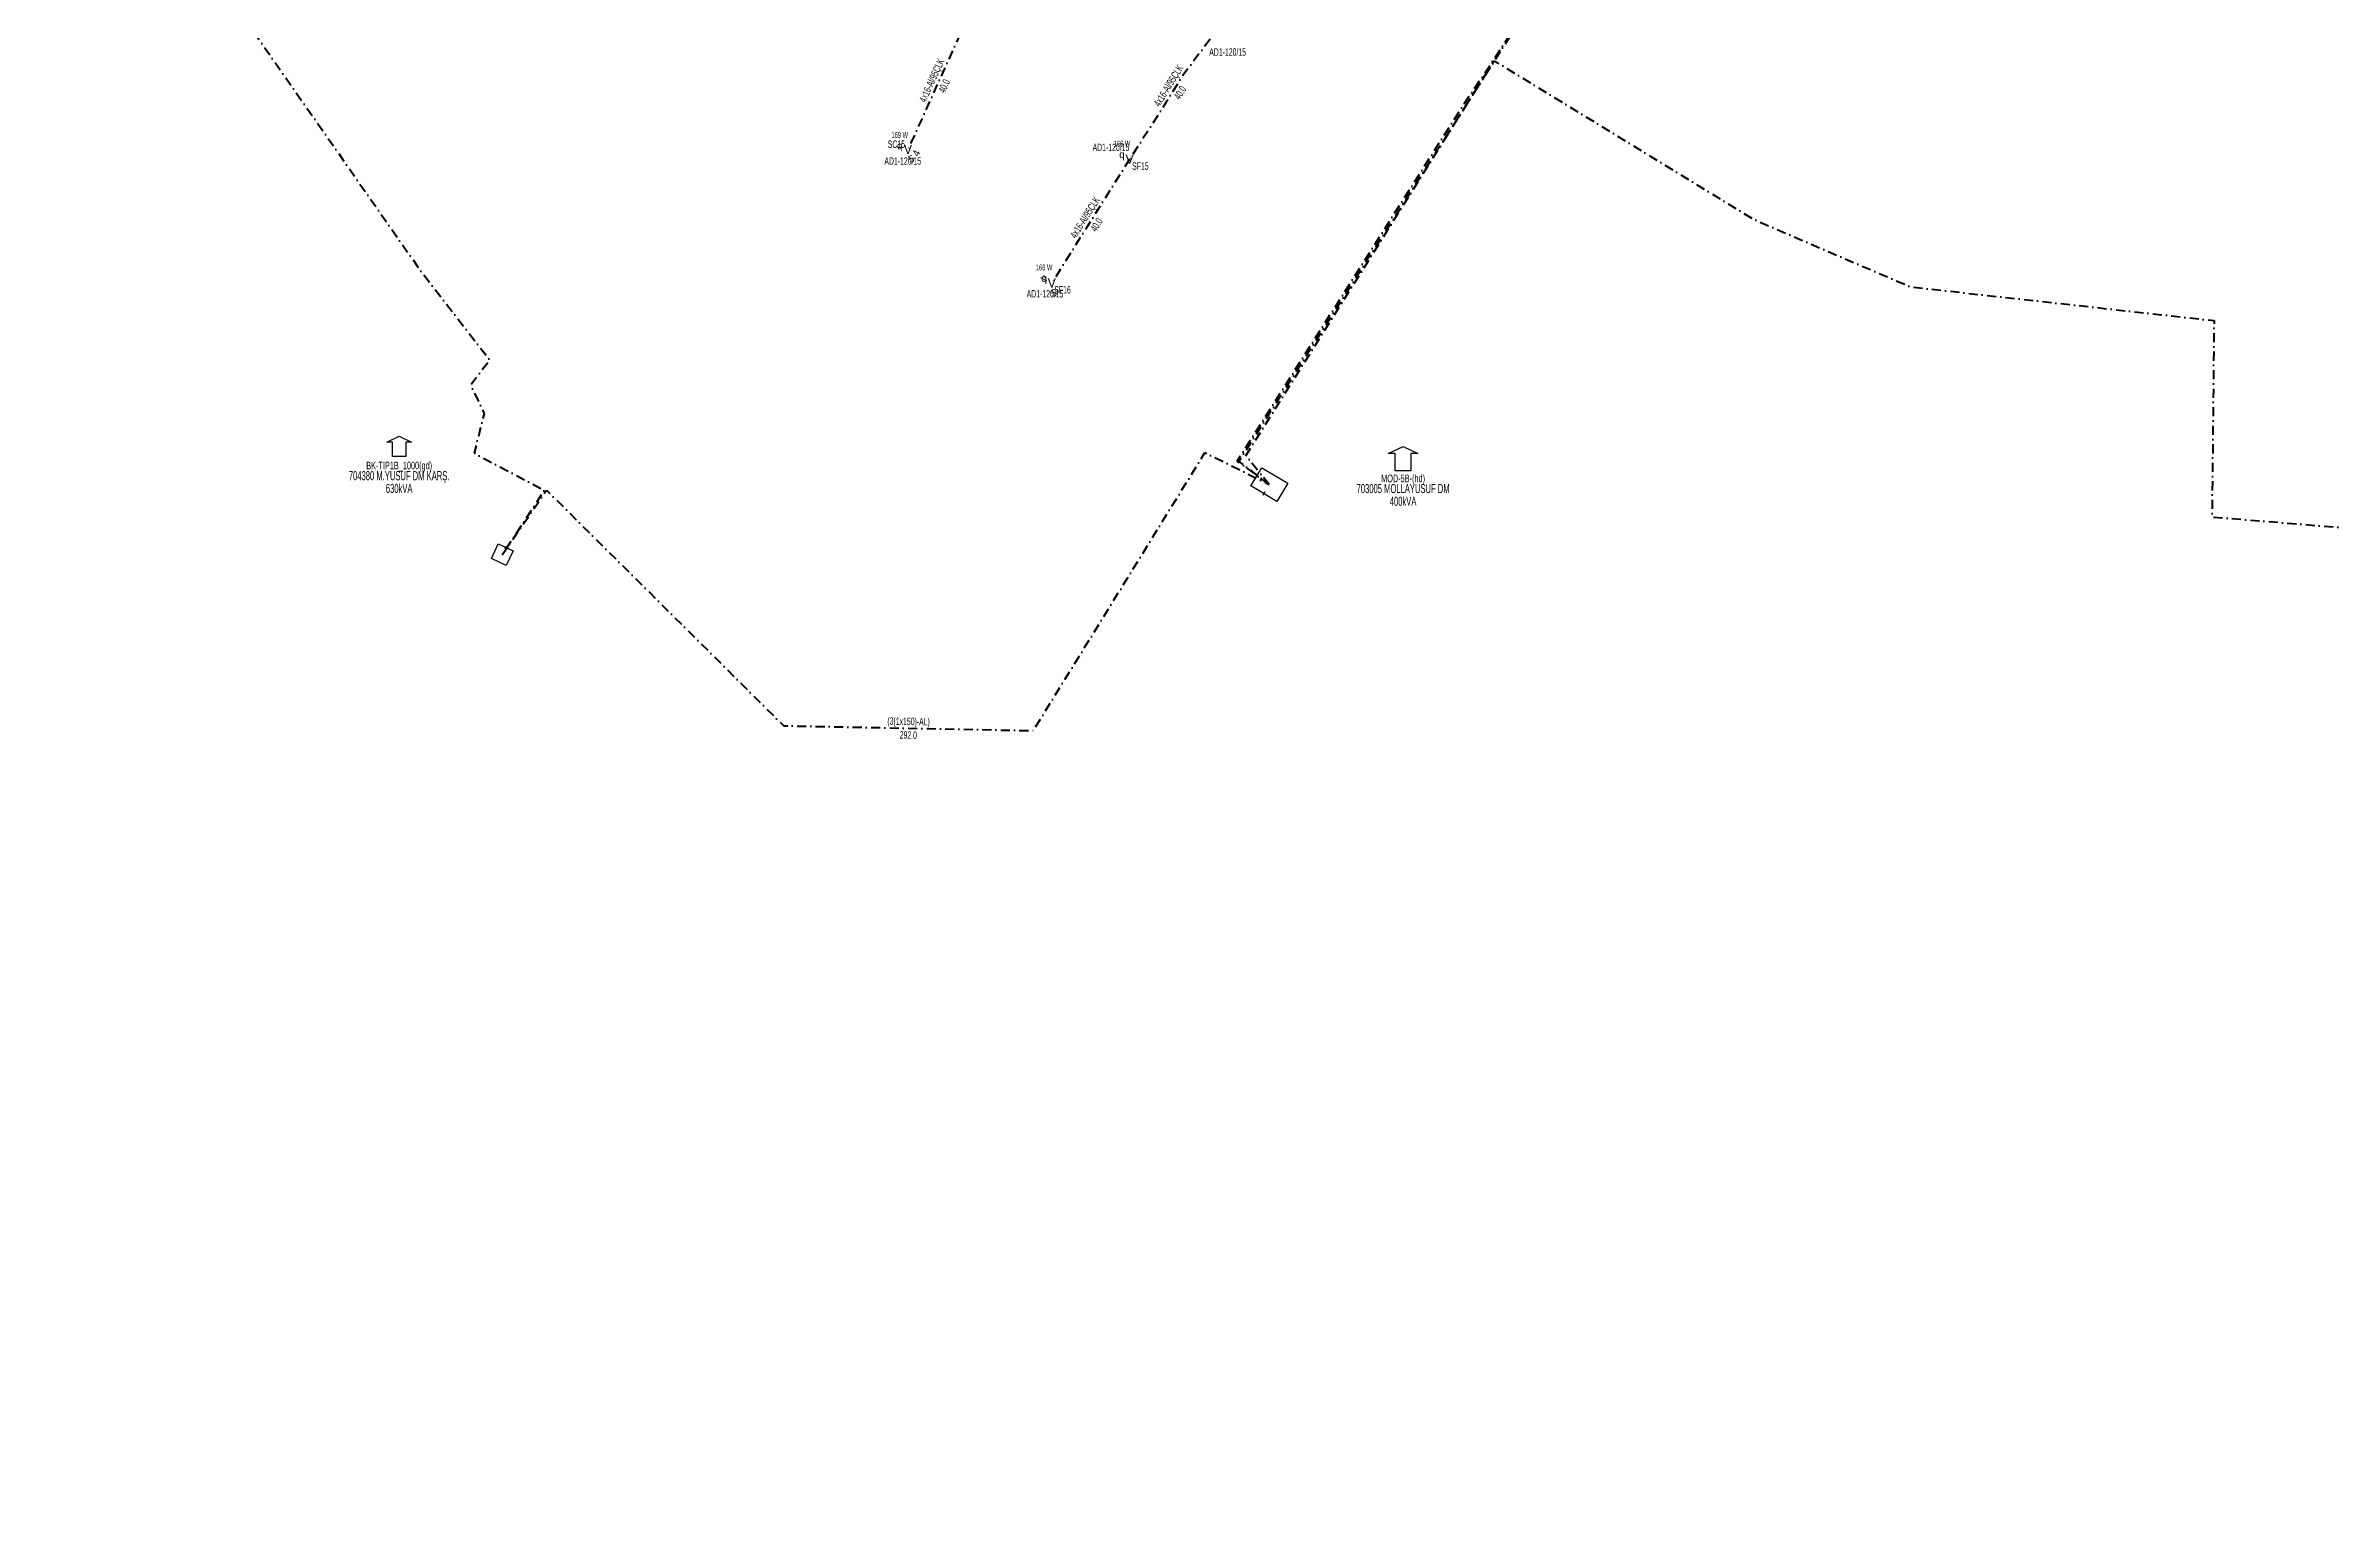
# Model space of a CAD drawing. Header units: millimetres. Extents: x 554556 to 559004, y 4084130 to 4087120.
# Drawn here: x 554846 to 555476, y 4084749 to 4085152 of the extents above; entities that cross this region are included whole.
import ezdxf
from ezdxf.enums import TextEntityAlignment as Align

# ---------------------------------------------------------------- set-up
doc = ezdxf.new("R2010")
doc.units = ezdxf.units.MM
doc.linetypes.add('DASHDOT', pattern=[5, 2.5, -1.25, 0, -1.25])
for name, color, linetype, lineweight in [('DIREK_AYD_YENI', 152, 'Continuous', 25), ('HAT_AYD_YERALTI_YENI', 4, 'DASHDOT', 40), ('HAT_ENH_YERALTI_MEVCUT', 6, 'DASHDOT', 70), ('HAT_OG_YERALTI_MEVCUT', 48, 'DASHDOT', 70), ('TRAFO_MEVCUT', 5, 'Continuous', 30)]:
    doc.layers.add(name, color=color, linetype=linetype, lineweight=lineweight)
doc.layers.add('LAMBA_GUCU', color=4, linetype='Continuous')
doc.styles.add('Direk', font='B_CAD')
doc.styles.get("Standard").update_dxf_attribs({"font": 'Arial'})

# ---------------------------------------------------------------- blocks, each defined once
blk = doc.blocks.new('MEV_BINA_KARE')
at = {"layer": 'TRAFO_MEVCUT', "linetype": 'Continuous'}
for p, q in [((-2.25, -2.25), (-2.25, 2.25)), ((-2.25, 2.25), (2.25, 2.25)), ((0, 1.8), (0, 2.7)), ((2.25, 2.25), (2.25, -2.25)), ((2.25, -2.25), (-2.25, -2.25))]:
    blk.add_line(p, q, dxfattribs=at)
blk = doc.blocks.new('MEV_MOD')
at = {"layer": 'TRAFO_MEVCUT', "linetype": 'Continuous'}
for p, q in [((-3.4, 2), (0, 3.6)), ((-1.8, 2), (-3.4, 2)), ((-1.8, -2), (-1.8, 2)), ((0, 3.6), (3.4, 2)), ((3.4, 2), (1.8, 2)), ((1.8, 2), (1.8, -2)), ((1.8, -2), (-1.8, -2))]:
    blk.add_line(p, q, dxfattribs=at)
blk = doc.blocks.new('MEV_BETKOSK')
at = {"layer": 'TRAFO_MEVCUT', "linetype": 'Continuous'}
for p, q in [((-3.4, 2), (0, 3.6)), ((-1.8, 2), (-3.4, 2)), ((-1.8, -2), (-1.8, 2)), ((0, 3.6), (3.4, 2)), ((3.4, 2), (1.8, 2)), ((1.8, 2), (1.8, -2)), ((1.8, -2), (-1.8, -2))]:
    blk.add_line(p, q, dxfattribs=at)

msp = doc.modelspace()

# ---------------------------------------------------------------- linework, layer by layer
at = {"layer": 'HAT_AYD_YERALTI_YENI', "flags": 128}
for points in [[(555099.474414, 4085159.673944), (555082.998895, 4085123.252144)], [(555166.198, 4085153.605), (555158.494449, 4085143.39313), (555154.138751, 4085136.277386), (555144.035504, 4085120.544353)], [(555144.035504, 4085120.544353), (555122.604108, 4085086.476101)]]:
    msp.add_lwpolyline(points, dxfattribs=at)
at = {"layer": 'HAT_ENH_YERALTI_MEVCUT', "flags": 128}
msp.add_lwpolyline([(555182.49362, 4085030.976931), (555173.656109, 4085037.459721), (555235.331838, 4085134.533422), (555256.855017, 4085166.897906), (555295.430076, 4085228.721381), (555291.751508, 4085249.438414), (555274.756168, 4085272.858821), (555284.082879, 4085292.963065), (555334.49471, 4085362.746927), (555355.510899, 4085397.773909), (555376.180567, 4085421.958913), (555424.886724, 4085443.928499), (555548.988503, 4085494.932596), (555553.568955, 4085514.062716), (555603.95392, 4085533.192837), (555696.006446, 4085554.240049), (555755.282876, 4085554.240049), (555817.460949, 4085548.851283), (555882.747926, 4085550.302105), (555903.851139, 4085544.752047), (555948.013514, 4085549.216113), (556011.951245, 4085555.697078)], dxfattribs=at)
at = {"layer": 'HAT_OG_YERALTI_MEVCUT', "flags": 128}
for points in [[(556015.509361, 4085555.070812), (555903.708204, 4085543.837102), (555882.942714, 4085549.809971), (555816.293256, 4085548.175997), (555755.256671, 4085553.836267), (555696.441463, 4085553.680457), (555603.333526, 4085532.26671), (555553.986163, 4085513.757698), (555549.239773, 4085494.348169), (555412.725746, 4085437.20439), (555377.850931, 4085421.218698), (555356.096368, 4085397.029326), (555340.530624, 4085371.558108), (555309.108098, 4085326.468784), (555288.609469, 4085297.719171), (555284.835955, 4085292.813603), (555275.307833, 4085272.625304), (555292.332066, 4085249.596395), (555296.061316, 4085228.423088), (555209.299401, 4085092.551135), (555174.102169, 4085037.369023), (555182.49362, 4085030.976931)], [(555182.49362, 4085030.976931), (555176.023112, 4085038.932377), (555244.434414, 4085147.654527), (555315.96754, 4085103.970175), (555359.105837, 4085085.404326), (555442.65216, 4085076.121401), (555442.106106, 4085022.062016), (555589.540793, 4085010.048819), (555587.356575, 4084945.6144), (555649.060722, 4084908.482701), (555677.455551, 4084946.706509), (555765.702877, 4084841.99032), (555841.604438, 4084748.615018), (555928.973141, 4084934.819567), (556105.938629, 4085302.856894), (556103.676866, 4085303.826221), (556100.618, 4085305.753)], [(554947.403458, 4085269.508073), (554948.943854, 4085271.553521), (554931.774367, 4085290.609766), (554845.565456, 4085237.541698), (554948.800516, 4085089.809737), (554967.875247, 4085065.251053), (554962.59581, 4085058.39841), (554966.262722, 4085050.586293), (554963.552396, 4085039.585557), (554982.843542, 4085029.381976), (554971.27, 4085011.664)], [(554971.27, 4085011.664), (554983.461051, 4085029.443277), (555048.780948, 4084964.578626), (555117.487718, 4084963.231435), (555164.775185, 4085039.784045), (555182.49362, 4085030.976931)]]:
    msp.add_lwpolyline(points, dxfattribs=at)

# ---------------------------------------------------------------- block references
at = {"layer": 'TRAFO_MEVCUT'}
msp.add_blockref('MEV_BETKOSK', (554942.881754, 4085040.676704), dxfattribs=at)
at = {"layer": 'TRAFO_MEVCUT', "xscale": 1.199999999999999, "yscale": 1.199999999999999}
msp.add_blockref('MEV_MOD', (555219.343622, 4085037.13085), dxfattribs=at)
at = {"layer": 'TRAFO_MEVCUT', "xscale": 1.85, "yscale": 1.3, "rotation": 148.900127}
msp.add_blockref('MEV_BINA_KARE', (555182.49362, 4085030.976931), dxfattribs=at)
at = {"layer": 'TRAFO_MEVCUT', "rotation": 334.844429}
msp.add_blockref('MEV_BINA_KARE', (554971.27, 4085011.664), dxfattribs=at)

# ---------------------------------------------------------------- texts
at = {"layer": 'DIREK_AYD_YENI', "width": 0.53}
for s, p in [('AD1-120/15', (555171.025712, 4085150.072638)), ('SC15', (555079.809985, 4085124.694658)), ('AD1-120/15', (555138.891162, 4085123.814101)), ('AD1-120/15', (555081.556381, 4085120.063233)), ('SF15', (555146.98934, 4085118.666893)), ('AD1-120/15', (555120.740444, 4085083.513542)), ('SF16', (555125.566667, 4085084.612437))]:
    msp.add_text(s, height=2.05, dxfattribs=at).set_placement(p, align=Align.MIDDLE_CENTER)
at = {"layer": 'DIREK_AYD_YENI', "color": 4, "style": 'Direk'}
for p in [(555080.721102, 4085124.282511), (555141.925622, 4085121.885396), (555120.487995, 4085087.80729)]:
    msp.add_text('q', height=2, dxfattribs=at).set_placement(p, align=Align.MIDDLE_CENTER)
at = {"layer": 'DIREK_AYD_YENI', "style": 'Direk'}
for p in [(555082.998895, 4085123.252144), (555144.035504, 4085120.544353), (555122.604108, 4085086.476101)]:
    msp.add_text('V', height=2.5, dxfattribs=at).set_placement(p, align=Align.MIDDLE_CENTER)
at = {"layer": 'DIREK_AYD_YENI', "color": 32, "style": 'Direk'}
for s, rotation, p in [('5', 20.660229, (555083.880959, 4085120.632214)), ('4', 425.660229, (555085.276689, 4085122.221776)), ('4', 237.827139, (555120.487995, 4085087.80729)), ('5', 12.827137, (555123.159134, 4085083.745977))]:
    msp.add_text(s, height=2, rotation=rotation, dxfattribs=at).set_placement(p, align=Align.MIDDLE_CENTER)
at = {"layer": 'HAT_AYD_YERALTI_YENI', "lineweight": 30, "width": 0.53}
for rotation, p in [(425.660229, (555090.462205, 4085141.813369)), (418.528315, (555155.591637, 4085140.279023)), (417.827136, (555132.600328, 4085103.962832))]:
    msp.add_text('4x16-Al/95ÇLK', height=2.05, rotation=rotation, dxfattribs=at).set_placement(p, align=Align.CENTER)
for rotation, p in [(425.660229, (555092.011105, 4085141.112719)), (418.528315, (555157.041564, 4085139.391492)), (417.827136, (555134.039285, 4085103.057623))]:
    msp.add_text('40.0', height=2.05, rotation=rotation, dxfattribs=at).set_placement(p, align=Align.TOP_CENTER)
at = {"layer": 'HAT_OG_YERALTI_MEVCUT', "lineweight": 30, "width": 0.53}
msp.add_text('(3(1x150)-AL)', height=2.05, rotation=358.876697, dxfattribs=at).set_placement((555083.150996, 4084964.754867), align=Align.CENTER)
msp.add_text('292.0', height=2.05, rotation=358.876697, dxfattribs=at).set_placement((555083.11767, 4084963.055194), align=Align.TOP_CENTER)
at = {"layer": 'LAMBA_GUCU', "linetype": 'Continuous', "lineweight": 20, "width": 0.55}
for s, p in [('169 W', (555080.720444, 4085127.224616)), ('166 W', (555141.924964, 4085124.827501)), ('166 W', (555120.487337, 4085090.749395))]:
    msp.add_text(s, height=1.65, dxfattribs=at).set_placement(p, align=Align.MIDDLE_CENTER)
at = {"layer": 'TRAFO_MEVCUT', "width": 0.6}
for s, height, p in [('704380 M.YUSUF DM KARŞ.', 2.5, (554942.881754, 4085032.176704)), ('BK-TIP1B_1000(gd)', 2.1, (554942.881754, 4085035.176704)), ('MOD-5B-(hd)', 2.1, (555219.343622, 4085031.63085)), ('630kVA', 2.5, (554942.881754, 4085028.676704)), ('703005 MOLLAYUSUF DM', 2.5, (555219.343622, 4085028.63085)), ('400kVA', 2.5, (555219.343622, 4085025.13085))]:
    msp.add_text(s, height=height, dxfattribs=at).set_placement(p, align=Align.CENTER)

doc.saveas('drawing.dxf')
